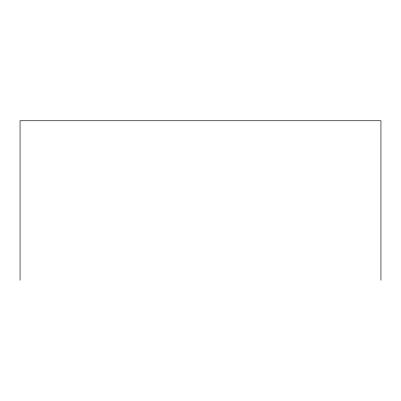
<?xml version="1.0" encoding="UTF-8"?>
<svg xmlns="http://www.w3.org/2000/svg" width="401" height="401" viewBox="0 0 401 401"><rect width="100%" height="100%" fill="white"/><g stroke="black" fill="none" stroke-linecap="round" stroke-linejoin="round"><path stroke-width="0.6" d="M380.95 280.254L380.95 120.746L20.05 120.746L20.05 280.254"/></g></svg>
